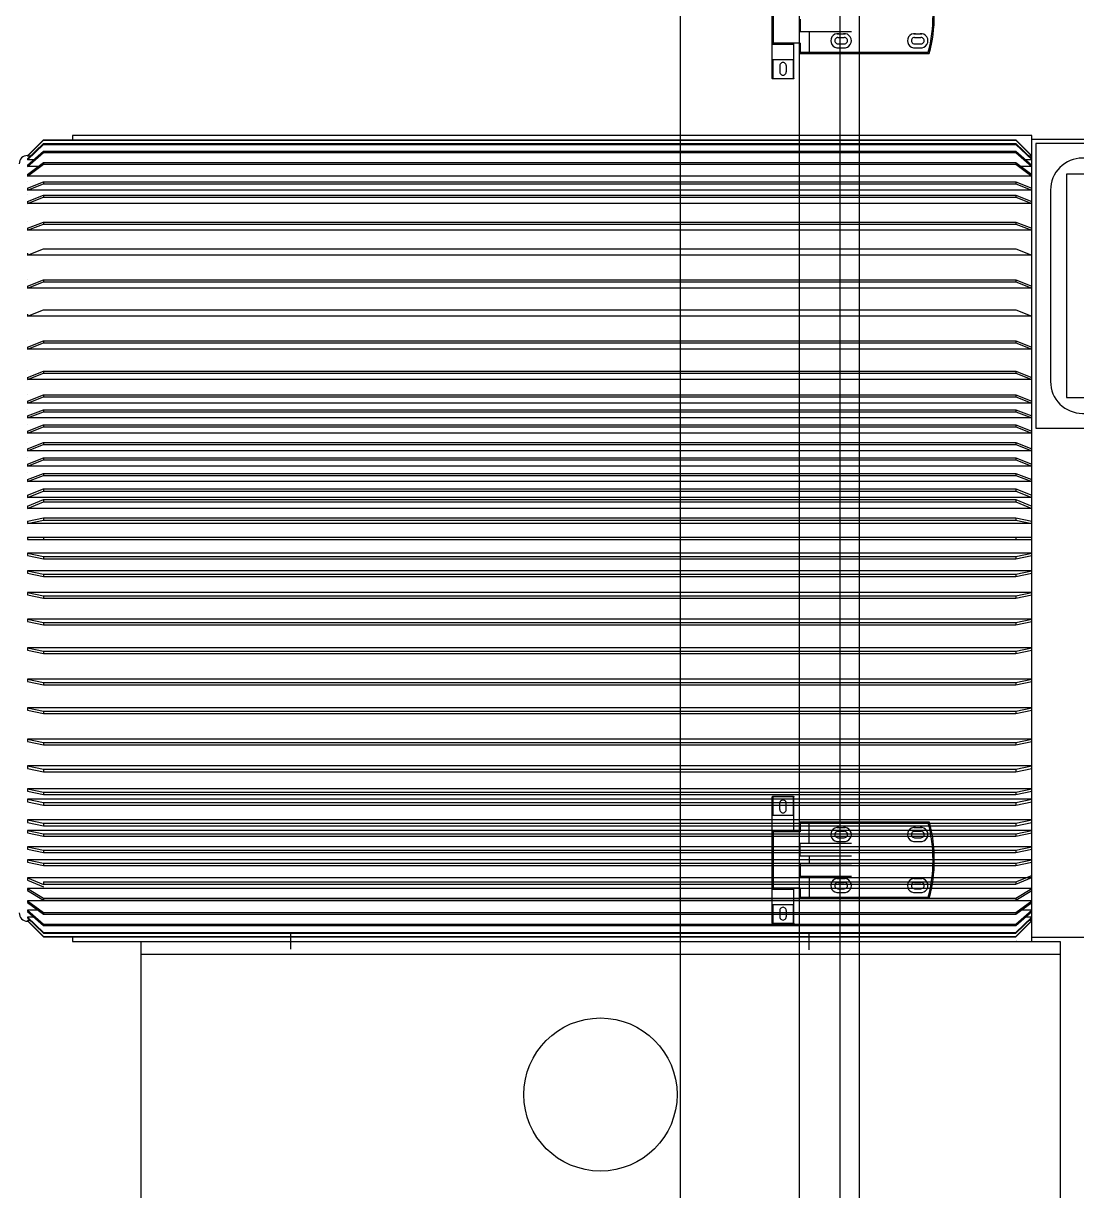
# Model space of a CAD drawing. Header units: millimetres. Extents: x -7952 to 23476, y -6324 to 15714.
# Drawn here: x 5292 to 6117, y 628 to 1543 of the extents above; entities that cross this region are included whole.
import ezdxf

# ---------------------------------------------------------------- set-up
doc = ezdxf.new("R2010")
doc.units = ezdxf.units.MM
for name, color, linetype in [('FanMotor', 7, 'Continuous'), ('McDoor', 7, 'Continuous'), ('McFrame', 7, 'Continuous')]:
    doc.layers.add(name, color=color, linetype=linetype)

# ---------------------------------------------------------------- blocks, each defined once
blk = doc.blocks.new('M500341001400315S-E-BN')
at = {"color": 7, "linetype": 'Continuous'}
for p, q in [((926.18, 1388.8, 0), (938.77, 1401.33, 0)), ((926.18, 1388.6, 0), (938.77, 1401.13, 0)), ((938.77, 1401.33, 0), (938.77, 1401.13, 0)), ((938.77, 1401.33, 0), (1700.34, 1401.33, 0)), ((938.77, 1401.13, 0), (1700.34, 1401.13, 0)), ((961.55, 1404.85, 0), (961.55, 1401.33, 0)), ((1128.66, 1404.85, 0), (961.55, 1404.85, 0)), ((1136.72, 1404.85, 0), (1128.66, 1404.85, 0)), ((1712.92, 1404.85, 0), (1136.72, 1404.85, 0)), ((1700.34, 1401.33, 0), (1712.92, 1388.81, 0)), ((1700.34, 1401.33, 0), (1700.34, 1401.13, 0)), ((1700.34, 1401.13, 0), (1712.92, 1388.61, 0)), ((1712.92, 1401.62, 0), (1712.92, 1404.85, 0)), ((1712.92, 776.48, 0), (1712.92, 1401.62, 0)), ((2033.55, 1401.62, 0), (1712.92, 1401.62, 0)), ((926.18, 1386.39, 0), (938.77, 1398.37, 0)), ((926.18, 1385.79, 0), (938.77, 1397.77, 0)), ((926.18, 1381.47, 0), (938.77, 1392.38, 0)), ((926.18, 1380.5, 0), (938.77, 1391.41, 0)), ((938.77, 1398.37, 0), (938.77, 1397.77, 0)), ((938.77, 1398.37, 0), (1700.34, 1398.37, 0)), ((938.77, 1397.77, 0), (1700.34, 1397.77, 0)), ((938.77, 1392.38, 0), (938.77, 1391.41, 0)), ((938.77, 1392.38, 0), (1700.34, 1392.38, 0)), ((938.77, 1391.41, 0), (1700.34, 1391.41, 0)), ((1700.34, 1398.37, 0), (1712.92, 1386.4, 0)), ((1700.34, 1398.37, 0), (1700.34, 1397.77, 0)), ((1700.34, 1397.77, 0), (1712.92, 1385.8, 0)), ((1700.34, 1392.38, 0), (1712.92, 1381.48, 0)), ((1700.34, 1392.38, 0), (1700.34, 1391.41, 0)), ((1700.34, 1391.41, 0), (1712.92, 1380.51, 0)), ((926.41, 1389.04, 0), (926.18, 1389.04, 0)), ((926.18, 1388.6, 0), (926.18, 1388.6, 0)), ((928.5, 1388.6, 0), (926.18, 1388.6, 0)), ((931.16, 1385.79, 0), (926.18, 1385.79, 0)), ((926.18, 1385.79, 0), (926.18, 1385.79, 0)), ((926.18, 1374.26, 0), (938.77, 1383.62, 0)), ((926.18, 1372.96, 0), (938.77, 1382.32, 0)), ((938.77, 1383.62, 0), (938.77, 1382.32, 0)), ((938.77, 1383.62, 0), (1700.34, 1383.62, 0)), ((938.77, 1382.32, 0), (1700.34, 1382.32, 0)), ((1700.34, 1383.62, 0), (1712.92, 1374.26, 0)), ((1700.34, 1383.62, 0), (1700.34, 1382.32, 0)), ((1700.34, 1382.32, 0), (1712.92, 1372.97, 0)), ((1712.92, 1385.79, 0), (1707.94, 1385.79, 0)), ((1712.92, 1388.6, 0), (1710.61, 1388.6, 0)), ((1712.92, 1389.04, 0), (1712.69, 1389.04, 0)), ((934.58, 1380.5, 0), (926.18, 1380.5, 0)), ((926.18, 1380.5, 0), (926.18, 1380.5, 0)), ((1712.92, 1372.96, 0), (926.18, 1372.96, 0)), ((1712.92, 1380.5, 0), (1704.53, 1380.5, 0)), ((926.18, 1368.85, 0), (926.18, 1368.85, 0)), ((926.18, 1363.5, 0), (938.77, 1368.35, 0)), ((926.18, 1361.93, 0), (938.77, 1366.79, 0)), ((938.77, 1368.35, 0), (1700.34, 1368.35, 0)), ((938.77, 1368.35, 0), (938.77, 1366.79, 0)), ((938.77, 1366.79, 0), (1700.34, 1366.79, 0)), ((1700.34, 1368.35, 0), (1712.92, 1363.5, 0)), ((1700.34, 1368.35, 0), (1700.34, 1366.79, 0)), ((1700.34, 1366.79, 0), (1712.92, 1361.94, 0)), ((1712.92, 1361.93, 0), (926.18, 1361.93, 0)), ((926.18, 1361.93, 0), (926.18, 1361.93, 0)), ((926.18, 1358.47, 0), (926.18, 1358.47, 0)), ((926.18, 1353.12, 0), (938.77, 1357.98, 0)), ((926.18, 1351.56, 0), (938.77, 1356.41, 0)), ((938.77, 1357.98, 0), (1700.34, 1357.98, 0)), ((938.77, 1357.98, 0), (938.77, 1356.41, 0)), ((938.77, 1356.41, 0), (1700.34, 1356.41, 0)), ((1700.34, 1357.98, 0), (1700.34, 1356.41, 0)), ((1700.34, 1357.98, 0), (1712.92, 1353.13, 0)), ((1700.34, 1356.41, 0), (1712.92, 1351.56, 0)), ((1712.92, 1351.56, 0), (926.18, 1351.56, 0)), ((926.18, 1351.56, 0), (926.18, 1351.56, 0)), ((926.18, 1337.34, 0), (926.18, 1337.34, 0)), ((926.18, 1332, 0), (938.77, 1336.85, 0)), ((938.77, 1336.85, 0), (1700.34, 1336.85, 0)), ((938.77, 1336.85, 0), (938.77, 1335.28, 0)), ((1700.34, 1336.85, 0), (1712.92, 1332, 0)), ((1700.34, 1336.85, 0), (1700.34, 1335.28, 0)), ((926.18, 1330.43, 0), (938.77, 1335.28, 0)), ((1712.92, 1330.43, 0), (926.18, 1330.43, 0)), ((926.18, 1330.43, 0), (926.18, 1330.43, 0)), ((938.77, 1335.28, 0), (1700.34, 1335.28, 0)), ((1700.34, 1335.28, 0), (1712.92, 1330.43, 0)), ((926.18, 1311.02, 0), (938.77, 1315.87, 0)), ((1712.92, 1311.02, 0), (926.18, 1311.02, 0)), ((926.18, 1311.02, 0), (926.18, 1311.02, 0)), ((938.77, 1315.87, 0), (1700.34, 1315.87, 0)), ((1700.34, 1315.87, 0), (1712.92, 1311.02, 0)), ((926.18, 1292.05, 0), (926.18, 1292.05, 0)), ((926.18, 1286.7, 0), (938.77, 1291.56, 0)), ((926.18, 1285.14, 0), (938.77, 1289.99, 0)), ((938.77, 1291.56, 0), (1700.34, 1291.56, 0)), ((938.77, 1291.56, 0), (938.77, 1289.99, 0)), ((938.77, 1289.99, 0), (1700.34, 1289.99, 0)), ((1700.34, 1291.56, 0), (1712.92, 1286.71, 0)), ((1700.34, 1291.56, 0), (1700.34, 1289.99, 0)), ((1700.34, 1289.99, 0), (1712.92, 1285.14, 0)), ((1712.92, 1285.14, 0), (926.18, 1285.14, 0)), ((926.18, 1285.14, 0), (926.18, 1285.14, 0)), ((926.18, 1263.25, 0), (938.77, 1268.1, 0)), ((1712.92, 1263.25, 0), (926.18, 1263.25, 0)), ((926.18, 1263.25, 0), (926.18, 1263.25, 0)), ((938.77, 1268.1, 0), (1700.34, 1268.1, 0)), ((1700.34, 1268.1, 0), (1712.92, 1263.25, 0)), ((926.18, 1244.28, 0), (926.18, 1244.28, 0)), ((926.18, 1238.93, 0), (938.77, 1243.78, 0)), ((926.18, 1237.36, 0), (938.77, 1242.22, 0)), ((1712.92, 1237.36, 0), (926.18, 1237.36, 0)), ((926.18, 1237.36, 0), (926.18, 1237.36, 0)), ((938.77, 1243.78, 0), (1700.34, 1243.78, 0)), ((938.77, 1243.78, 0), (938.77, 1242.22, 0)), ((938.77, 1242.22, 0), (1700.34, 1242.22, 0)), ((1700.34, 1243.78, 0), (1712.92, 1238.94, 0)), ((1700.34, 1243.78, 0), (1700.34, 1242.22, 0)), ((1700.34, 1242.22, 0), (1712.92, 1237.37, 0)), ((926.18, 1220.44, 0), (926.18, 1220.44, 0)), ((926.18, 1215.09, 0), (938.77, 1219.94, 0)), ((926.18, 1213.52, 0), (938.77, 1218.38, 0)), ((938.77, 1219.94, 0), (1700.34, 1219.94, 0)), ((938.77, 1219.94, 0), (938.77, 1218.38, 0)), ((938.77, 1218.38, 0), (1700.34, 1218.38, 0)), ((1700.34, 1219.94, 0), (1712.92, 1215.1, 0)), ((1700.34, 1219.94, 0), (1700.34, 1218.38, 0)), ((1700.34, 1218.38, 0), (1712.92, 1213.53, 0)), ((1712.92, 1213.52, 0), (926.18, 1213.52, 0)), ((926.18, 1213.52, 0), (926.18, 1213.52, 0)), ((926.18, 1201.92, 0), (926.18, 1201.92, 0)), ((926.18, 1196.58, 0), (938.77, 1201.43, 0)), ((926.18, 1195.01, 0), (938.77, 1199.87, 0)), ((938.77, 1201.43, 0), (1700.34, 1201.43, 0)), ((938.77, 1201.43, 0), (938.77, 1199.87, 0)), ((938.77, 1199.87, 0), (1700.34, 1199.87, 0)), ((1700.34, 1201.43, 0), (1712.92, 1196.58, 0)), ((1700.34, 1201.43, 0), (1700.34, 1199.87, 0)), ((1700.34, 1199.87, 0), (1712.92, 1195.02, 0)), ((1712.92, 1195.01, 0), (926.18, 1195.01, 0)), ((926.18, 1195.01, 0), (926.18, 1195.01, 0)), ((926.18, 1190.29, 0), (926.18, 1190.29, 0)), ((926.18, 1184.95, 0), (938.77, 1189.8, 0)), ((938.77, 1189.8, 0), (1700.34, 1189.8, 0)), ((938.77, 1189.8, 0), (938.77, 1188.23, 0)), ((1700.34, 1189.8, 0), (1700.34, 1188.23, 0)), ((1700.34, 1189.8, 0), (1712.92, 1184.95, 0)), ((926.18, 1183.38, 0), (938.77, 1188.23, 0)), ((1712.92, 1183.38, 0), (926.18, 1183.38, 0)), ((926.18, 1183.38, 0), (926.18, 1183.38, 0)), ((938.77, 1188.23, 0), (1700.34, 1188.23, 0)), ((1700.34, 1188.23, 0), (1712.92, 1183.39, 0)), ((926.18, 1178.4, 0), (926.18, 1178.4, 0)), ((926.18, 1173.05, 0), (938.77, 1177.91, 0)), ((926.18, 1171.48, 0), (938.77, 1176.34, 0)), ((1712.92, 1171.48, 0), (926.18, 1171.48, 0)), ((926.18, 1171.48, 0), (926.18, 1171.48, 0)), ((938.77, 1177.91, 0), (1700.34, 1177.91, 0)), ((938.77, 1177.91, 0), (938.77, 1176.34, 0)), ((938.77, 1176.34, 0), (1700.34, 1176.34, 0)), ((1700.34, 1177.91, 0), (1700.34, 1176.34, 0)), ((1700.34, 1177.91, 0), (1712.92, 1173.06, 0)), ((1700.34, 1176.34, 0), (1712.92, 1171.49, 0)), ((926.18, 1164.55, 0), (926.18, 1164.55, 0)), ((926.18, 1159.21, 0), (938.77, 1164.06, 0)), ((926.18, 1157.64, 0), (938.77, 1162.5, 0)), ((938.77, 1164.06, 0), (1700.34, 1164.06, 0)), ((938.77, 1164.06, 0), (938.77, 1162.5, 0)), ((938.77, 1162.5, 0), (1700.34, 1162.5, 0)), ((1700.34, 1164.06, 0), (1712.92, 1159.21, 0)), ((1700.34, 1164.06, 0), (1700.34, 1162.5, 0)), ((1700.34, 1162.5, 0), (1712.92, 1157.65, 0)), ((1712.92, 1157.64, 0), (926.18, 1157.64, 0)), ((926.18, 1157.64, 0), (926.18, 1157.64, 0)), ((926.18, 1152.66, 0), (926.18, 1152.66, 0)), ((926.18, 1147.31, 0), (938.77, 1152.17, 0)), ((926.18, 1145.75, 0), (938.77, 1150.6, 0)), ((1712.92, 1145.75, 0), (926.18, 1145.75, 0)), ((926.18, 1145.75, 0), (926.18, 1145.75, 0)), ((938.77, 1152.17, 0), (938.77, 1150.6, 0)), ((938.77, 1152.17, 0), (1700.34, 1152.17, 0)), ((938.77, 1150.6, 0), (1700.34, 1150.6, 0)), ((1700.34, 1152.17, 0), (1700.34, 1150.6, 0)), ((1700.34, 1152.17, 0), (1712.92, 1147.32, 0)), ((1700.34, 1150.6, 0), (1712.92, 1145.75, 0)), ((926.18, 1140.46, 0), (926.18, 1140.46, 0)), ((926.18, 1135.11, 0), (938.77, 1139.97, 0)), ((926.18, 1133.55, 0), (938.77, 1138.4, 0)), ((938.77, 1139.97, 0), (938.77, 1138.4, 0)), ((938.77, 1139.97, 0), (1700.34, 1139.97, 0)), ((938.77, 1138.4, 0), (1700.34, 1138.4, 0)), ((1700.34, 1139.97, 0), (1712.92, 1135.12, 0)), ((1700.34, 1139.97, 0), (1700.34, 1138.4, 0)), ((1700.34, 1138.4, 0), (1712.92, 1133.55, 0)), ((1712.92, 1133.55, 0), (926.18, 1133.55, 0)), ((926.18, 1133.55, 0), (926.18, 1133.55, 0)), ((926.18, 1122.79, 0), (938.77, 1127.91, 0)), ((926.18, 1121.02, 0), (938.77, 1126.14, 0)), ((938.77, 1127.91, 0), (1700.34, 1127.91, 0)), ((938.77, 1127.91, 0), (938.77, 1126.14, 0)), ((938.77, 1126.14, 0), (1700.34, 1126.14, 0)), ((1700.34, 1127.91, 0), (1700.34, 1126.14, 0)), ((1700.34, 1127.91, 0), (1712.92, 1122.79, 0)), ((1700.34, 1126.14, 0), (1712.92, 1121.02, 0)), ((1712.92, 1121.02, 0), (926.18, 1121.02, 0)), ((926.18, 1121.02, 0), (926.18, 1121.02, 0)), ((926.18, 1114.35, 0), (938.77, 1119.47, 0)), ((926.18, 1112.58, 0), (938.77, 1117.7, 0)), ((938.77, 1119.47, 0), (938.77, 1117.7, 0)), ((938.77, 1119.47, 0), (1700.34, 1119.47, 0)), ((938.77, 1117.7, 0), (1700.34, 1117.7, 0)), ((1700.34, 1119.47, 0), (1712.92, 1114.35, 0)), ((1700.34, 1119.47, 0), (1700.34, 1117.7, 0)), ((1700.34, 1117.7, 0), (1712.92, 1112.58, 0)), ((1712.92, 1112.58, 0), (926.18, 1112.58, 0)), ((926.18, 1112.58, 0), (926.18, 1112.58, 0)), ((926.18, 1102.48, 0), (938.77, 1105.1, 0)), ((926.18, 1100.58, 0), (938.77, 1103.2, 0)), ((1712.92, 1100.58, 0), (926.18, 1100.58, 0)), ((926.18, 1100.58, 0), (926.18, 1100.58, 0)), ((938.77, 1105.1, 0), (938.77, 1103.2, 0)), ((938.77, 1105.1, 0), (1700.34, 1105.1, 0)), ((938.77, 1103.2, 0), (1700.34, 1103.2, 0)), ((1700.34, 1105.1, 0), (1712.92, 1102.48, 0)), ((1700.34, 1105.1, 0), (1700.34, 1103.2, 0)), ((1700.34, 1103.2, 0), (1712.92, 1100.59, 0)), ((926.18, 1090.02, 0), (938.77, 1090.02, 0)), ((926.18, 1090.02, 0), (926.18, 1089.05, 0)), ((926.18, 1089.05, 0), (926.18, 1088.08, 0)), ((938.77, 1090.02, 0), (938.77, 1088.08, 0)), ((938.77, 1090.02, 0), (1700.34, 1090.02, 0)), ((1700.34, 1090.02, 0), (1712.92, 1090.02, 0)), ((1700.34, 1090.02, 0), (1700.34, 1088.08, 0)), ((926.18, 1088.08, 0), (938.77, 1088.08, 0)), ((938.77, 1088.08, 0), (1700.34, 1088.08, 0)), ((1700.34, 1088.08, 0), (1712.92, 1088.08, 0)), ((926.18, 1077.52, 0), (938.77, 1074.9, 0)), ((1712.92, 1077.52, 0), (926.18, 1077.52, 0)), ((926.18, 1077.52, 0), (926.18, 1077.52, 0)), ((926.18, 1075.62, 0), (938.77, 1073, 0)), ((938.77, 1074.9, 0), (938.77, 1073, 0)), ((938.77, 1074.9, 0), (1700.34, 1074.9, 0)), ((938.77, 1073, 0), (1700.34, 1073, 0)), ((1700.34, 1074.9, 0), (1712.92, 1077.51, 0)), ((1700.34, 1073, 0), (1712.92, 1075.62, 0)), ((1700.34, 1074.9, 0), (1700.34, 1073, 0)), ((1712.92, 1063.61, 0), (926.18, 1063.61, 0)), ((926.18, 1063.61, 0), (938.77, 1060.99, 0)), ((926.18, 1063.61, 0), (926.18, 1063.61, 0)), ((926.18, 1061.72, 0), (938.77, 1059.1, 0)), ((1700.34, 1060.99, 0), (1712.92, 1063.61, 0)), ((1700.34, 1059.1, 0), (1712.92, 1061.72, 0)), ((938.77, 1060.99, 0), (1700.34, 1060.99, 0)), ((938.77, 1060.99, 0), (938.77, 1059.1, 0)), ((938.77, 1059.1, 0), (1700.34, 1059.1, 0)), ((1700.34, 1060.99, 0), (1700.34, 1059.1, 0)), ((1712.92, 1046.75, 0), (926.18, 1046.75, 0)), ((926.18, 1046.75, 0), (938.77, 1044.13, 0)), ((926.18, 1046.75, 0), (926.18, 1046.75, 0)), ((926.18, 1044.86, 0), (938.77, 1042.24, 0)), ((938.77, 1044.13, 0), (1700.34, 1044.13, 0)), ((938.77, 1044.13, 0), (938.77, 1042.24, 0)), ((1700.34, 1044.13, 0), (1712.92, 1046.75, 0)), ((1700.34, 1042.24, 0), (1712.92, 1044.85, 0)), ((1700.34, 1044.13, 0), (1700.34, 1042.24, 0)), ((938.77, 1042.24, 0), (1700.34, 1042.24, 0)), ((1712.92, 1025.73, 0), (926.18, 1025.73, 0)), ((926.18, 1025.73, 0), (926.18, 1025.73, 0)), ((926.18, 1025.73, 0), (938.77, 1023.11, 0)), ((1700.34, 1023.11, 0), (1712.92, 1025.73, 0)), ((926.18, 1023.84, 0), (938.77, 1021.22, 0)), ((938.77, 1023.11, 0), (1700.34, 1023.11, 0)), ((938.77, 1023.11, 0), (938.77, 1021.22, 0)), ((938.77, 1021.22, 0), (1700.34, 1021.22, 0)), ((1700.34, 1021.22, 0), (1712.92, 1023.84, 0)), ((1700.34, 1023.11, 0), (1700.34, 1021.22, 0)), ((1712.92, 1003.33, 0), (926.18, 1003.33, 0)), ((926.18, 1003.33, 0), (938.77, 1000.71, 0)), ((926.18, 1003.33, 0), (926.18, 1003.33, 0)), ((926.18, 1001.44, 0), (938.77, 998.82, 0)), ((938.77, 1000.71, 0), (1700.34, 1000.71, 0)), ((938.77, 1000.71, 0), (938.77, 998.82, 0)), ((938.77, 998.82, 0), (1700.34, 998.82, 0)), ((1700.34, 1000.71, 0), (1712.92, 1003.33, 0)), ((1700.34, 998.82, 0), (1712.92, 1001.44, 0)), ((1700.34, 1000.71, 0), (1700.34, 998.82, 0)), ((1712.92, 978.85, 0), (926.18, 978.85, 0)), ((926.18, 978.85, 0), (926.18, 978.85, 0)), ((926.18, 978.85, 0), (938.77, 976.23, 0)), ((1700.34, 976.23, 0), (1712.92, 978.84, 0)), ((926.18, 976.95, 0), (938.77, 974.33, 0)), ((938.77, 976.23, 0), (1700.34, 976.23, 0)), ((938.77, 976.23, 0), (938.77, 974.33, 0)), ((938.77, 974.33, 0), (1700.34, 974.33, 0)), ((1700.34, 974.33, 0), (1712.92, 976.95, 0)), ((1700.34, 976.23, 0), (1700.34, 974.33, 0)), ((1712.92, 956.24, 0), (926.18, 956.24, 0)), ((926.18, 956.24, 0), (938.77, 953.62, 0)), ((926.18, 956.24, 0), (926.18, 956.24, 0)), ((926.18, 954.35, 0), (938.77, 951.73, 0)), ((938.77, 953.62, 0), (1700.34, 953.62, 0)), ((938.77, 953.62, 0), (938.77, 951.73, 0)), ((938.77, 951.73, 0), (1700.34, 951.73, 0)), ((1700.34, 953.62, 0), (1712.92, 956.24, 0)), ((1700.34, 951.73, 0), (1712.92, 954.35, 0)), ((1700.34, 953.62, 0), (1700.34, 951.73, 0)), ((1712.92, 931.75, 0), (926.18, 931.75, 0)), ((926.18, 931.75, 0), (926.18, 931.75, 0)), ((926.18, 931.75, 0), (938.77, 929.14, 0)), ((926.18, 929.86, 0), (938.77, 927.24, 0)), ((938.77, 929.14, 0), (1700.34, 929.14, 0)), ((938.77, 929.14, 0), (938.77, 927.24, 0)), ((938.77, 927.24, 0), (1700.34, 927.24, 0)), ((1700.34, 929.14, 0), (1712.92, 931.75, 0)), ((1700.34, 927.24, 0), (1712.92, 929.86, 0)), ((1700.34, 929.14, 0), (1700.34, 927.24, 0)), ((1712.92, 910.7, 0), (926.18, 910.7, 0)), ((926.18, 910.7, 0), (926.18, 910.7, 0)), ((926.18, 910.7, 0), (938.77, 908.08, 0)), ((926.18, 908.8, 0), (938.77, 906.18, 0)), ((938.77, 908.08, 0), (1700.34, 908.08, 0)), ((938.77, 908.08, 0), (938.77, 906.18, 0)), ((938.77, 906.18, 0), (1700.34, 906.18, 0)), ((1700.34, 908.08, 0), (1712.92, 910.69, 0)), ((1700.34, 906.18, 0), (1712.92, 908.8, 0)), ((1700.34, 908.08, 0), (1700.34, 906.18, 0)), ((1712.92, 892.83, 0), (926.18, 892.83, 0)), ((926.18, 892.83, 0), (938.77, 890.21, 0)), ((926.18, 892.83, 0), (926.18, 892.83, 0)), ((926.18, 890.93, 0), (938.77, 888.32, 0)), ((938.77, 890.21, 0), (1700.34, 890.21, 0)), ((938.77, 890.21, 0), (938.77, 888.32, 0)), ((938.77, 888.32, 0), (1700.34, 888.32, 0)), ((1700.34, 890.21, 0), (1712.92, 892.83, 0)), ((1700.34, 888.32, 0), (1712.92, 890.93, 0)), ((1700.34, 890.21, 0), (1700.34, 888.32, 0)), ((1712.92, 884.62, 0), (926.18, 884.62, 0)), ((926.18, 884.62, 0), (938.77, 882, 0)), ((926.18, 884.62, 0), (926.18, 884.62, 0)), ((926.18, 882.72, 0), (938.77, 880.1, 0)), ((938.77, 882, 0), (1700.34, 882, 0)), ((938.77, 882, 0), (938.77, 880.1, 0)), ((938.77, 880.1, 0), (1700.34, 880.1, 0)), ((1700.34, 882, 0), (1712.92, 884.62, 0)), ((1700.34, 880.1, 0), (1712.92, 882.72, 0)), ((1700.34, 882, 0), (1700.34, 880.1, 0)), ((1712.92, 868.38, 0), (926.18, 868.38, 0)), ((926.18, 868.38, 0), (938.77, 865.76, 0)), ((926.18, 868.38, 0), (926.18, 868.38, 0)), ((926.18, 866.48, 0), (938.77, 863.86, 0)), ((1712.92, 860.17, 0), (926.18, 860.17, 0)), ((926.18, 860.17, 0), (938.77, 857.55, 0)), ((926.18, 860.17, 0), (926.18, 860.17, 0)), ((938.77, 865.76, 0), (1700.34, 865.76, 0)), ((938.77, 865.76, 0), (938.77, 863.86, 0)), ((938.77, 863.86, 0), (1700.34, 863.86, 0)), ((1700.34, 865.76, 0), (1712.92, 868.38, 0)), ((1700.34, 863.86, 0), (1712.92, 866.48, 0)), ((1700.34, 865.76, 0), (1700.34, 863.86, 0)), ((1700.34, 857.55, 0), (1712.92, 860.16, 0)), ((926.18, 858.27, 0), (938.77, 855.65, 0)), ((938.77, 857.55, 0), (1700.34, 857.55, 0)), ((938.77, 857.55, 0), (938.77, 855.65, 0)), ((938.77, 855.65, 0), (1700.34, 855.65, 0)), ((1700.34, 855.65, 0), (1712.92, 858.27, 0)), ((1700.34, 857.55, 0), (1700.34, 855.65, 0)), ((926.18, 847.43, 0), (938.77, 844.81, 0)), ((1712.92, 847.43, 0), (926.18, 847.43, 0)), ((926.18, 847.43, 0), (926.18, 847.43, 0)), ((926.18, 845.54, 0), (938.77, 842.92, 0)), ((938.77, 844.81, 0), (1700.34, 844.81, 0)), ((938.77, 844.81, 0), (938.77, 842.92, 0)), ((938.77, 842.92, 0), (1700.34, 842.92, 0)), ((1700.34, 844.81, 0), (1712.92, 847.43, 0)), ((1700.34, 842.92, 0), (1712.92, 845.53, 0)), ((1700.34, 844.81, 0), (1700.34, 842.92, 0)), ((1712.92, 837.24, 0), (926.18, 837.24, 0)), ((926.18, 837.24, 0), (938.77, 834.62, 0)), ((926.18, 837.24, 0), (926.18, 837.24, 0)), ((926.18, 835.35, 0), (938.77, 832.73, 0)), ((938.77, 834.62, 0), (1700.34, 834.62, 0)), ((938.77, 834.62, 0), (938.77, 832.73, 0)), ((938.77, 832.73, 0), (1700.34, 832.73, 0)), ((1700.34, 834.62, 0), (1712.92, 837.24, 0)), ((1700.34, 832.73, 0), (1712.92, 835.35, 0)), ((1700.34, 834.62, 0), (1700.34, 832.73, 0)), ((1700.34, 819.84, 0), (1712.92, 824.96, 0)), ((1712.92, 823.02, 0), (926.18, 823.02, 0)), ((926.18, 823.02, 0), (926.18, 823.02, 0)), ((926.18, 823.02, 0), (938.77, 817.9, 0)), ((926.18, 821.25, 0), (938.77, 816.13, 0)), ((1712.92, 814.6, 0), (926.18, 814.6, 0)), ((926.18, 814.6, 0), (926.18, 814.6, 0)), ((926.18, 814.6, 0), (938.77, 807.2, 0)), ((938.77, 819.84, 0), (938.77, 818.08, 0)), ((938.77, 819.84, 0), (1700.34, 819.84, 0)), ((938.77, 818.08, 0), (1700.34, 818.08, 0)), ((1700.34, 818.08, 0), (1712.92, 823.2, 0)), ((1700.34, 819.84, 0), (1700.34, 818.08, 0)), ((1700.34, 807.2, 0), (1712.92, 814.6, 0)), ((926.18, 813.03, 0), (938.77, 805.63, 0)), ((1712.92, 805.14, 0), (926.18, 805.14, 0)), ((926.18, 805.14, 0), (926.18, 805.14, 0)), ((926.18, 805.14, 0), (938.77, 795.78, 0)), ((938.77, 807.2, 0), (938.77, 805.63, 0)), ((938.77, 807.2, 0), (1700.34, 807.2, 0)), ((938.77, 805.63, 0), (1700.34, 805.63, 0)), ((1700.34, 805.63, 0), (1712.92, 813.03, 0)), ((1700.34, 807.2, 0), (1700.34, 805.63, 0)), ((1700.34, 795.78, 0), (1712.92, 805.13, 0)), ((926.18, 803.84, 0), (938.77, 794.48, 0)), ((926.18, 797.6, 0), (926.18, 797.6, 0)), ((934.58, 797.6, 0), (926.18, 797.6, 0)), ((926.18, 797.6, 0), (938.77, 786.69, 0)), ((926.18, 796.63, 0), (938.77, 785.72, 0)), ((938.77, 795.78, 0), (938.77, 794.48, 0)), ((938.77, 795.78, 0), (1700.34, 795.78, 0)), ((1700.34, 794.48, 0), (1712.92, 803.84, 0)), ((1700.34, 786.69, 0), (1712.92, 797.59, 0)), ((1700.34, 785.72, 0), (1712.92, 796.62, 0)), ((1700.34, 795.78, 0), (1700.34, 794.48, 0)), ((1712.92, 797.6, 0), (1704.53, 797.6, 0)), ((931.16, 792.31, 0), (926.18, 792.31, 0)), ((926.18, 792.31, 0), (926.18, 792.31, 0)), ((926.18, 792.31, 0), (938.77, 780.33, 0)), ((926.18, 791.71, 0), (938.77, 779.73, 0)), ((928.5, 789.5, 0), (926.18, 789.5, 0)), ((926.18, 789.5, 0), (926.18, 789.5, 0)), ((926.18, 789.5, 0), (938.77, 776.97, 0)), ((926.18, 789.3, 0), (938.77, 776.77, 0)), ((926.18, 789.06, 0), (926.41, 789.06, 0)), ((938.77, 794.48, 0), (1700.34, 794.48, 0)), ((938.77, 786.69, 0), (938.77, 785.72, 0)), ((938.77, 786.69, 0), (1700.34, 786.69, 0)), ((1700.34, 780.33, 0), (1712.92, 792.3, 0)), ((1700.34, 779.73, 0), (1712.92, 791.7, 0)), ((1700.34, 776.97, 0), (1712.92, 789.49, 0)), ((1700.34, 776.77, 0), (1712.92, 789.29, 0)), ((1700.34, 786.69, 0), (1700.34, 785.72, 0)), ((1712.92, 792.31, 0), (1707.94, 792.31, 0)), ((1712.92, 789.5, 0), (1710.61, 789.5, 0)), ((1712.69, 789.06, 0), (1712.92, 789.06, 0)), ((938.77, 785.72, 0), (1700.34, 785.72, 0)), ((938.77, 780.33, 0), (938.77, 779.73, 0)), ((938.77, 780.33, 0), (1700.34, 780.33, 0)), ((938.77, 779.73, 0), (1700.34, 779.73, 0)), ((1700.34, 780.33, 0), (1700.34, 779.73, 0)), ((938.77, 776.97, 0), (938.77, 776.77, 0)), ((938.77, 776.97, 0), (1700.34, 776.97, 0)), ((938.77, 776.77, 0), (1700.34, 776.77, 0)), ((961.55, 776.77, 0), (961.55, 773.25, 0)), ((961.55, 773.25, 0), (1700.5, 773.25, 0)), ((1700.34, 776.97, 0), (1700.34, 776.77, 0)), ((1700.82, 773.25, 0), (1700.5, 773.25, 0)), ((1700.82, 773.25, 0), (1712.92, 773.25, 0)), ((1712.92, 773.25, 0), (1712.92, 776.48, 0)), ((1712.92, 776.48, 0), (2033.55, 776.48, 0))]:
    blk.add_line(p, q, dxfattribs=at)
at = {"color": 5, "linetype": 'Continuous'}
for p, q in [((1132.52, 767.16, 0), (1132.52, 779.73, 0)), ((1538.5, 766.58, 0), (1538.5, 779.73, 0))]:
    blk.add_line(p, q, dxfattribs=at)
for p, q in [((1015, 773.25, 0), (1735, 773.25, 0)), ((1015, 773.25, 0), (1015, 214, 0)), ((1735, 773.25, 0), (1735, 214, 0)), ((1015, 763.25, 0), (1735, 763.25, 0))]:
    blk.add_line(p, q)
blk.add_circle((1375, 653.25, 0), 60)
at = {"color": 7, "linetype": 'Continuous'}
for centre, start, end in [((926.18, 1382.58, 0), 90, 180), ((926.18, 795.52, 0), 180, 270)]:
    blk.add_arc(centre, 6.46, start, end, dxfattribs=at)
for points in [[(926.18, 1388.8, 0), (926.18, 1388.74, 0), (926.18, 1388.68, 0), (926.18, 1388.6, 0)], [(926.18, 1386.39, 0), (926.18, 1386.18, 0), (926.18, 1386.02, 0), (926.18, 1385.79, 0)], [(926.18, 1381.47, 0), (926.18, 1381.12, 0), (926.18, 1380.86, 0), (926.18, 1380.5, 0)], [(926.18, 1374.26, 0), (926.18, 1373.79, 0), (926.18, 1373.44, 0), (926.18, 1372.96, 0)], [(926.18, 1363.5, 0), (926.18, 1362.93, 0), (926.18, 1362.51, 0), (926.18, 1361.93, 0)], [(926.18, 1353.12, 0), (926.18, 1352.55, 0), (926.18, 1352.14, 0), (926.18, 1351.56, 0)], [(926.18, 1332, 0), (926.18, 1331.43, 0), (926.18, 1331.01, 0), (926.18, 1330.43, 0)], [(926.18, 1312.58, 0), (926.18, 1312.02, 0), (926.18, 1311.6, 0), (926.18, 1311.02, 0)], [(926.18, 1286.7, 0), (926.18, 1286.13, 0), (926.18, 1285.72, 0), (926.18, 1285.14, 0)], [(926.18, 1264.81, 0), (926.18, 1264.24, 0), (926.18, 1263.82, 0), (926.18, 1263.25, 0)], [(926.18, 1238.93, 0), (926.18, 1238.36, 0), (926.18, 1237.94, 0), (926.18, 1237.36, 0)], [(926.18, 1215.09, 0), (926.18, 1214.52, 0), (926.18, 1214.1, 0), (926.18, 1213.52, 0)], [(926.18, 1196.58, 0), (926.18, 1196.01, 0), (926.18, 1195.59, 0), (926.18, 1195.01, 0)], [(926.18, 1184.95, 0), (926.18, 1184.38, 0), (926.18, 1183.96, 0), (926.18, 1183.38, 0)], [(926.18, 1173.05, 0), (926.18, 1172.48, 0), (926.18, 1172.06, 0), (926.18, 1171.48, 0)], [(926.18, 1159.21, 0), (926.18, 1158.64, 0), (926.18, 1158.22, 0), (926.18, 1157.64, 0)], [(926.18, 1147.31, 0), (926.18, 1146.74, 0), (926.18, 1146.32, 0), (926.18, 1145.75, 0)], [(926.18, 1135.11, 0), (926.18, 1134.55, 0), (926.18, 1134.13, 0), (926.18, 1133.55, 0)], [(926.18, 1122.79, 0), (926.18, 1122.14, 0), (926.18, 1121.67, 0), (926.18, 1121.02, 0)], [(926.18, 1114.35, 0), (926.18, 1113.71, 0), (926.18, 1113.23, 0), (926.18, 1112.58, 0)], [(926.18, 1102.48, 0), (926.18, 1101.79, 0), (926.18, 1101.28, 0), (926.18, 1100.58, 0)], [(926.18, 1077.52, 0), (926.18, 1076.82, 0), (926.18, 1076.31, 0), (926.18, 1075.62, 0)], [(926.18, 1063.61, 0), (926.18, 1062.92, 0), (926.18, 1062.41, 0), (926.18, 1061.72, 0)], [(926.18, 1046.75, 0), (926.18, 1046.05, 0), (926.18, 1045.55, 0), (926.18, 1044.86, 0)], [(926.18, 1025.73, 0), (926.18, 1025.03, 0), (926.18, 1024.53, 0), (926.18, 1023.84, 0)], [(926.18, 1003.33, 0), (926.18, 1002.64, 0), (926.18, 1002.13, 0), (926.18, 1001.44, 0)], [(926.18, 978.85, 0), (926.18, 978.15, 0), (926.18, 977.64, 0), (926.18, 976.95, 0)], [(926.18, 956.24, 0), (926.18, 955.55, 0), (926.18, 955.04, 0), (926.18, 954.35, 0)], [(926.18, 931.75, 0), (926.18, 931.06, 0), (926.18, 930.55, 0), (926.18, 929.86, 0)], [(926.18, 910.7, 0), (926.18, 910, 0), (926.18, 909.49, 0), (926.18, 908.8, 0)], [(926.18, 892.83, 0), (926.18, 892.13, 0), (926.18, 891.63, 0), (926.18, 890.93, 0)], [(926.18, 884.62, 0), (926.18, 883.92, 0), (926.18, 883.42, 0), (926.18, 882.72, 0)], [(926.18, 868.38, 0), (926.18, 867.68, 0), (926.18, 867.18, 0), (926.18, 866.48, 0)], [(926.18, 860.17, 0), (926.18, 859.47, 0), (926.18, 858.96, 0), (926.18, 858.27, 0)], [(926.18, 847.43, 0), (926.18, 846.73, 0), (926.18, 846.23, 0), (926.18, 845.54, 0)], [(926.18, 837.24, 0), (926.18, 836.55, 0), (926.18, 836.04, 0), (926.18, 835.35, 0)], [(926.18, 823.02, 0), (926.18, 822.37, 0), (926.18, 821.89, 0), (926.18, 821.25, 0)], [(926.18, 814.6, 0), (926.18, 814.02, 0), (926.18, 813.6, 0), (926.18, 813.03, 0)], [(926.18, 805.14, 0), (926.18, 804.66, 0), (926.18, 804.31, 0), (926.18, 803.84, 0)], [(926.18, 797.6, 0), (926.18, 797.24, 0), (926.18, 796.98, 0), (926.18, 796.63, 0)], [(926.18, 792.31, 0), (926.18, 792.08, 0), (926.18, 791.92, 0), (926.18, 791.71, 0)], [(926.18, 789.5, 0), (926.18, 789.42, 0), (926.18, 789.36, 0), (926.18, 789.3, 0)]]:
    blk.add_open_spline(points, degree=3, dxfattribs=at)
blk = doc.blocks.new('MXE-B5 P P-Door_820_1750')
for p, q in [((0, 1750, 0), (0, 0, 0)), ((125, 1625, 0), (125, 125, 0)), ((140, 1610, 0), (140, 140, 0))]:
    blk.add_line(p, q)
at = {"layer": 'McFrame', "color": 5}
for p, q in [((93, 1657, 0), (93, 93, 0)), ((73, 1515, 0), (73, 1559, 0)), ((94, 1534, 0), (94, 1524, 0)), ((134.04, 1524, 0), (94, 1524, 0)), ((101, 1524, 0), (101, 1507, 0)), ((122.82, 1522.5, 0), (129.18, 1522.5, 0)), ((123.5, 1519.5, 0), (128.5, 1519.5, 0)), ((182.82, 1522.5, 0), (189.18, 1522.5, 0)), ((183.5, 1519.5, 0), (188.5, 1519.5, 0)), ((89, 1514, 0), (72, 1514, 0)), ((94, 1515, 0), (73, 1515, 0)), ((94, 1515, 0), (94, 1507, 0)), ((122.82, 1511.5, 0), (129.18, 1511.5, 0)), ((123.5, 1514.5, 0), (128.5, 1514.5, 0)), ((182.82, 1511.5, 0), (189.18, 1511.5, 0)), ((183.5, 1514.5, 0), (188.5, 1514.5, 0)), ((89, 1502, 0), (72, 1502, 0)), ((94, 1508, 0), (194.27, 1508, 0)), ((94, 1507, 0), (195, 1507, 0)), ((78, 1497.5, 0), (78, 1492.5, 0)), ((83, 1497.5, 0), (83, 1492.5, 0)), ((78, 914.5, 0), (78, 919.5, 0)), ((83, 914.5, 0), (83, 919.5, 0)), ((89, 910, 0), (72, 910, 0)), ((89, 898, 0), (72, 898, 0)), ((73, 853, 0), (73, 897, 0)), ((94, 897, 0), (73, 897, 0)), ((94, 905, 0), (195, 905, 0)), ((94, 905, 0), (94, 897, 0)), ((94, 904, 0), (194.27, 904, 0)), ((101, 888, 0), (101, 905, 0)), ((122.82, 900.5, 0), (129.18, 900.5, 0)), ((123.5, 897.5, 0), (128.5, 897.5, 0)), ((182.82, 900.5, 0), (189.18, 900.5, 0)), ((183.5, 897.5, 0), (188.5, 897.5, 0)), ((134.04, 888, 0), (94, 888, 0)), ((94, 878, 0), (94, 888, 0)), ((122.82, 889.5, 0), (129.18, 889.5, 0)), ((123.5, 892.5, 0), (128.5, 892.5, 0)), ((182.82, 889.5, 0), (189.18, 889.5, 0)), ((183.5, 892.5, 0), (188.5, 892.5, 0)), ((134.04, 878, 0), (94, 878, 0)), ((134.04, 872, 0), (94, 872, 0)), ((94, 872, 0), (94, 862, 0)), ((101, 878, 0), (101, 872, 0)), ((134.04, 862, 0), (94, 862, 0)), ((101, 862, 0), (101, 845, 0)), ((122.82, 860.5, 0), (129.18, 860.5, 0)), ((182.82, 860.5, 0), (189.18, 860.5, 0)), ((89, 852, 0), (72, 852, 0)), ((94, 853, 0), (73, 853, 0)), ((94, 853, 0), (94, 845, 0)), ((123.5, 857.5, 0), (128.5, 857.5, 0)), ((123.5, 852.5, 0), (128.5, 852.5, 0)), ((183.5, 857.5, 0), (188.5, 857.5, 0)), ((183.5, 852.5, 0), (188.5, 852.5, 0)), ((94, 846, 0), (194.27, 846, 0)), ((94, 845, 0), (195, 845, 0)), ((122.82, 849.5, 0), (129.18, 849.5, 0)), ((182.82, 849.5, 0), (189.18, 849.5, 0)), ((89, 840, 0), (72, 840, 0)), ((78, 835.5, 0), (78, 830.5, 0)), ((83, 835.5, 0), (83, 830.5, 0))]:
    blk.add_line(p, q, dxfattribs=at)
at = {"layer": 'McFrame', "color": 5, "extrusion": (-1.22461e-16, 0, -1)}
for p, q in [((72, 1487.5, 0), (72, 1586.5, 0)), ((72.5, 1560, 0), (72.5, 1514, 0)), ((72.5, 1502, 0), (72.5, 1487.5, 0)), ((72, 1487.5, 0), (72.5, 1487.5, 0)), ((72.5, 1487, 0), (72.5, 1487.5, 0)), ((72.5, 1487.5, 0), (88.5, 1487.5, 0)), ((88.5, 1487, 0), (72.5, 1487, 0)), ((72.5, 924.5, 0), (72, 924.5, 0)), ((72, 825.5, 0), (72, 924.5, 0)), ((72.5, 924.5, 0), (72.5, 925, 0)), ((72.5, 925, 0), (88.5, 925, 0)), ((72.5, 924.5, 0), (72.5, 910, 0)), ((88.5, 924.5, 0), (72.5, 924.5, 0)), ((72.5, 898, 0), (72.5, 852, 0)), ((72.5, 840, 0), (72.5, 825.5, 0)), ((72, 825.5, 0), (72.5, 825.5, 0)), ((72.5, 825, 0), (72.5, 825.5, 0)), ((72.5, 825.5, 0), (88.5, 825.5, 0)), ((88.5, 825, 0), (72.5, 825, 0))]:
    blk.add_line(p, q, dxfattribs=at)
at = {"layer": 'McFrame', "color": 5, "extrusion": (1.22461e-16, 0, -1)}
for p, q in [((88.5, 1515, 0), (88.5, 1514, 0)), ((89, 1487.5, 0), (89, 1515, 0)), ((88.5, 1502, 0), (88.5, 1487.5, 0)), ((89, 1487.5, 0), (88.5, 1487.5, 0)), ((88.5, 1487, 0), (88.5, 1487.5, 0)), ((88.5, 924.5, 0), (88.5, 925, 0)), ((88.5, 924.5, 0), (89, 924.5, 0)), ((88.5, 924.5, 0), (88.5, 910, 0)), ((89, 897, 0), (89, 924.5, 0)), ((88.5, 898, 0), (88.5, 897, 0)), ((88.5, 853, 0), (88.5, 852, 0)), ((89, 825.5, 0), (89, 853, 0)), ((88.5, 840, 0), (88.5, 825.5, 0)), ((89, 825.5, 0), (88.5, 825.5, 0)), ((88.5, 825, 0), (88.5, 825.5, 0))]:
    blk.add_line(p, q, dxfattribs=at)
at = {"layer": 'McFrame', "color": 5}
for centre, radius, start, end in [((83.5, 1537, 0), 114.5, 345.3286, 14.6714), ((84.5, 1537, 0), 114.5, 344.81071, 15.18929), ((123.5, 1517, 0), 5.54, 82.95735, 277.04265), ((123.5, 1517, 0), 2.5, 90, 270.01467), ((128.5, 1517, 0), 5.54, 262.95735, 97.04265), ((128.5, 1517, 0), 2.5, 270.00734, 90.01467), ((183.5, 1517, 0), 5.54, 82.95735, 277.04265), ((183.5, 1517, 0), 2.5, 90, 270.01467), ((188.5, 1517, 0), 5.54, 262.95735, 97.04265), ((188.5, 1517, 0), 2.5, 270.00734, 90.01467), ((71.24, 1515.26, 0), 1.78, 315.14432, 351.72567), ((89.76, 1515.26, 0), 1.78, 188.27433, 224.85568), ((80.5, 1497.5, 0), 2.5, 0, 180.01467), ((80.5, 1492.5, 0), 2.5, 180.00734, 0.01467), ((80.5, 919.5, 0), 2.5, 359.98533, 179.99266), ((80.5, 914.5, 0), 2.5, 179.98533, 0), ((71.24, 896.74, 0), 1.78, 8.27433, 44.85568), ((89.76, 896.74, 0), 1.78, 135.14432, 171.72567), ((123.5, 895, 0), 5.54, 82.95735, 277.04265), ((123.5, 895, 0), 2.5, 89.98533, 270), ((128.5, 895, 0), 5.54, 262.95735, 97.04265), ((128.5, 895, 0), 2.5, 269.98533, 89.99266), ((183.5, 895, 0), 5.54, 82.95735, 277.04265), ((183.5, 895, 0), 2.5, 89.98533, 270), ((188.5, 895, 0), 5.54, 262.95735, 97.04265), ((188.5, 895, 0), 2.5, 269.98533, 89.99266), ((83.5, 875, 0), 114.5, 345.3286, 14.6714), ((84.5, 875, 0), 114.5, 344.81071, 15.18929), ((123.5, 855, 0), 5.54, 82.95735, 277.04265), ((128.5, 855, 0), 5.54, 262.95735, 97.04265), ((183.5, 855, 0), 5.54, 82.95735, 277.04265), ((188.5, 855, 0), 5.54, 262.95735, 97.04265), ((71.24, 853.26, 0), 1.78, 315.14432, 351.72567), ((89.76, 853.26, 0), 1.78, 188.27433, 224.85568), ((123.5, 855, 0), 2.5, 90, 270.01467), ((128.5, 855, 0), 2.5, 270.00734, 90.01467), ((183.5, 855, 0), 2.5, 90, 270.01467), ((188.5, 855, 0), 2.5, 270.00734, 90.01467), ((80.5, 835.5, 0), 2.5, 0, 180.01467), ((80.5, 830.5, 0), 2.5, 180.00734, 0.01467)]:
    blk.add_arc(centre, radius, start, end, dxfattribs=at)
at = {"layer": 'McFrame', "color": 5, "extrusion": (-1.22461e-16, 0, -1)}
for centre, start, end in [((-72.5, 1487.5, 0), 270, 0), ((-72.5, 924.5, 0), 0, 90), ((-72.5, 825.5, 0), 270, 0)]:
    blk.add_arc(centre, 0.5, start, end, dxfattribs=at)
at = {"layer": 'McFrame', "color": 5, "extrusion": (1.22461e-16, 0, -1)}
for centre, start, end in [((-88.5, 1487.5, 0), 180, 270), ((-88.5, 924.5, 0), 90, 180), ((-88.5, 825.5, 0), 180, 270)]:
    blk.add_arc(centre, 0.5, start, end, dxfattribs=at)
blk = doc.blocks.new('InspectWindowRect')
at = {"layer": 'McDoor'}
for points in [[(-111.5, -111.5), (111.5, -111.5), (111.5, 111.5), (-111.5, 111.5)], [(-87.5, -87.5), (87.5, -87.5), (87.5, 87.5), (-87.5, 87.5)]]:
    blk.add_lwpolyline(points, close=True, dxfattribs=at)
blk.add_lwpolyline([(-75, -100), (75, -100, 0.414214), (100, -75), (100, 75, 0.414214), (75, 100), (-75, 100, 0.414214), (-100, 75), (-100, -75, 0.414214)], format="xyb", close=True, dxfattribs=at)

msp = doc.modelspace()

# ---------------------------------------------------------------- block references
at = {"layer": 'FanMotor'}
msp.add_blockref('M500341001400315S-E-BN', (4369.5, 50), dxfattribs=at)
at = {"layer": 'McDoor'}
for name, p in [('MXE-B5 P P-Door_820_1750', (5807, 12)), ('InspectWindowRect', (6197, 1337))]:
    msp.add_blockref(name, p, dxfattribs=at)

doc.saveas('drawing.dxf')
